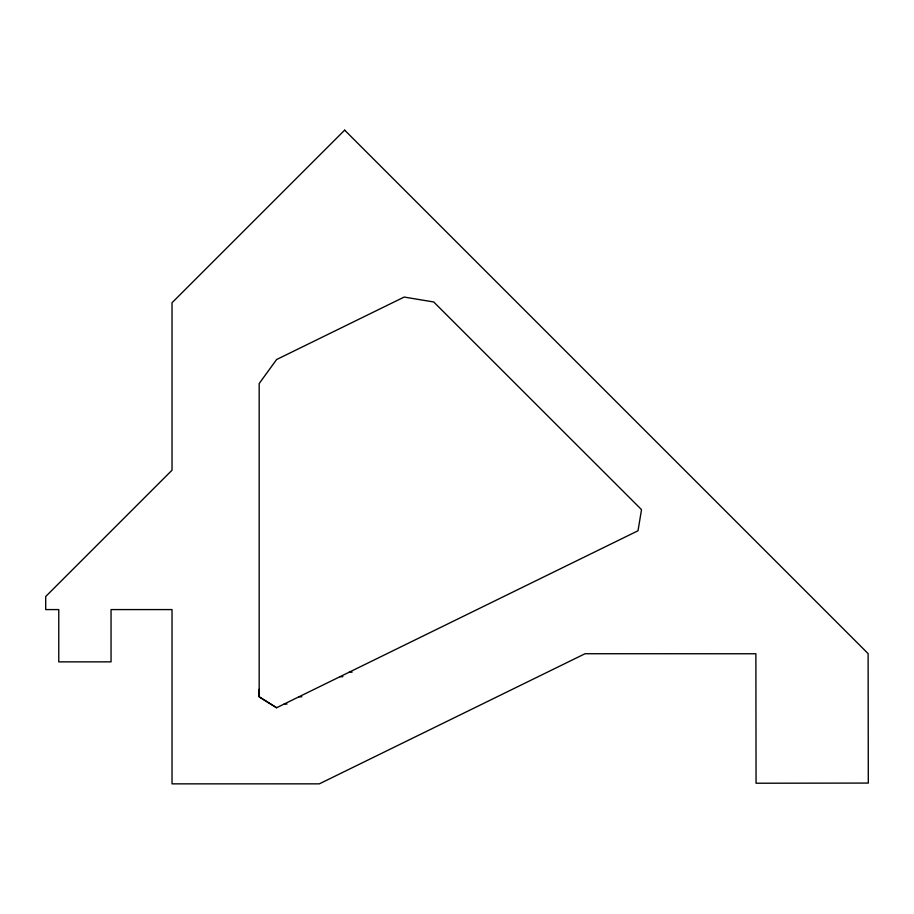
<?xml version="1.0" encoding="UTF-8"?>
<svg xmlns="http://www.w3.org/2000/svg" width="914" height="914" viewBox="0 0 914 914"><rect width="100%" height="100%" fill="white"/><g stroke="black" fill="none" stroke-linecap="round" stroke-linejoin="round"><path stroke-width="1.37" d="M259.176 689.385L259.176 696.799L276.599 707.744L638.006 530.771L641.525 509.635L433.739 301.986L404.159 297.061L276.599 359.533L259.176 383.537L259.176 696.879L276.599 707.744M349.228 672.178L352.073 672.178M340.031 676.68L342.887 676.68M298.992 696.776L301.849 696.776M284.163 704.043L287.019 704.043M344.658 130.142L172.026 302.74L172.026 470.184L45.7 596.511L45.7 609.581L58.77 609.581L58.77 661.862L111.051 661.862L111.051 609.581L172.026 609.581L172.038 783.858L319.352 783.846L585.051 653.727L755.878 653.761L756.061 783.229L868.3 783.07L868.117 653.601L344.658 130.142"/></g></svg>
